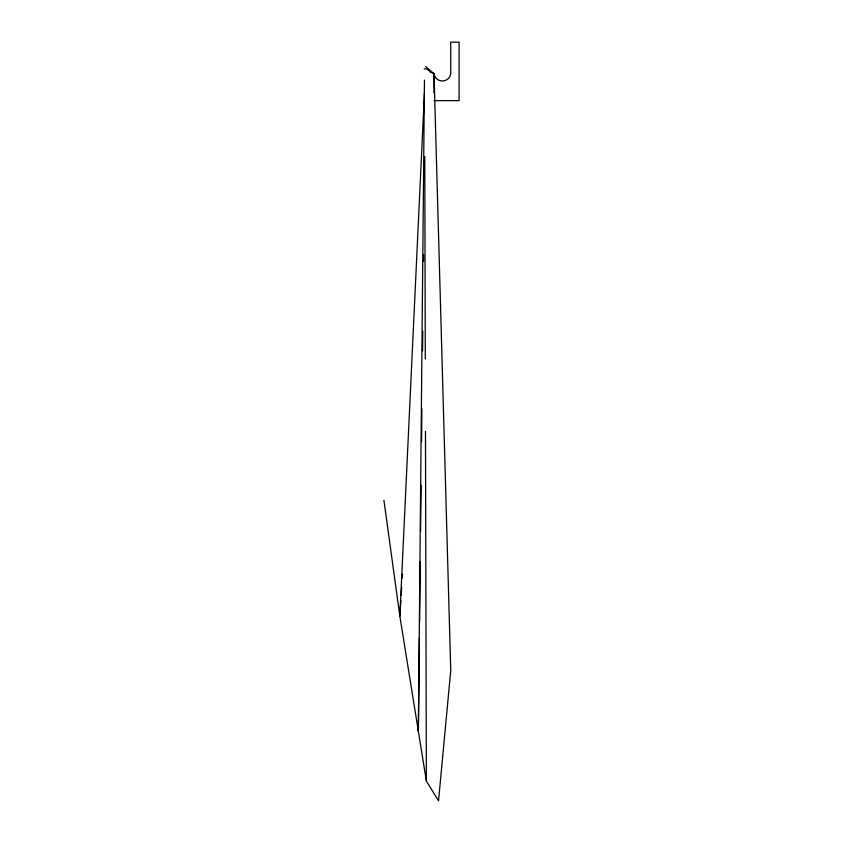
<?xml version="1.0" encoding="UTF-8"?>
<svg xmlns="http://www.w3.org/2000/svg" width="843" height="843" viewBox="0 0 843 843"><rect width="100%" height="100%" fill="white"/><g stroke="black" fill="none" stroke-linecap="round" stroke-linejoin="round"><path stroke-width="1.26" d="M434.029 92.962L434.029 73.784L425.683 66.565M424.45 80.127L418.36 731.303L419.392 637.845M419.572 622.05L420.236 561.491M420.562 531.216L421.079 485.146M421.553 441.711L421.911 408.802M422.554 350.888L422.775 331.141M423.534 261.383L423.607 254.797M424.45 92.867L399.856 616.18L426.368 781.05L438.55 800.85L450.742 670.501L434.029 73.784L426.368 68.873L424.187 68.873M400.846 600.427L399.856 616.18L383.913 500.299M401.173 595.169L401.668 587.286M402.248 578.098L402.501 574.157M433.871 76.418L434.029 73.784L429.656 71.602M434.029 100.633L459.087 100.633L459.087 42.15L450.742 42.15L450.742 71.392A8.441 8.441 0 0 1 443.587 80.928A8.441 8.441 0 0 1 434.029 73.784L434.061 76.418M424.777 156.398L425.293 358.918M425.473 431.247L426.368 781.05"/></g></svg>
